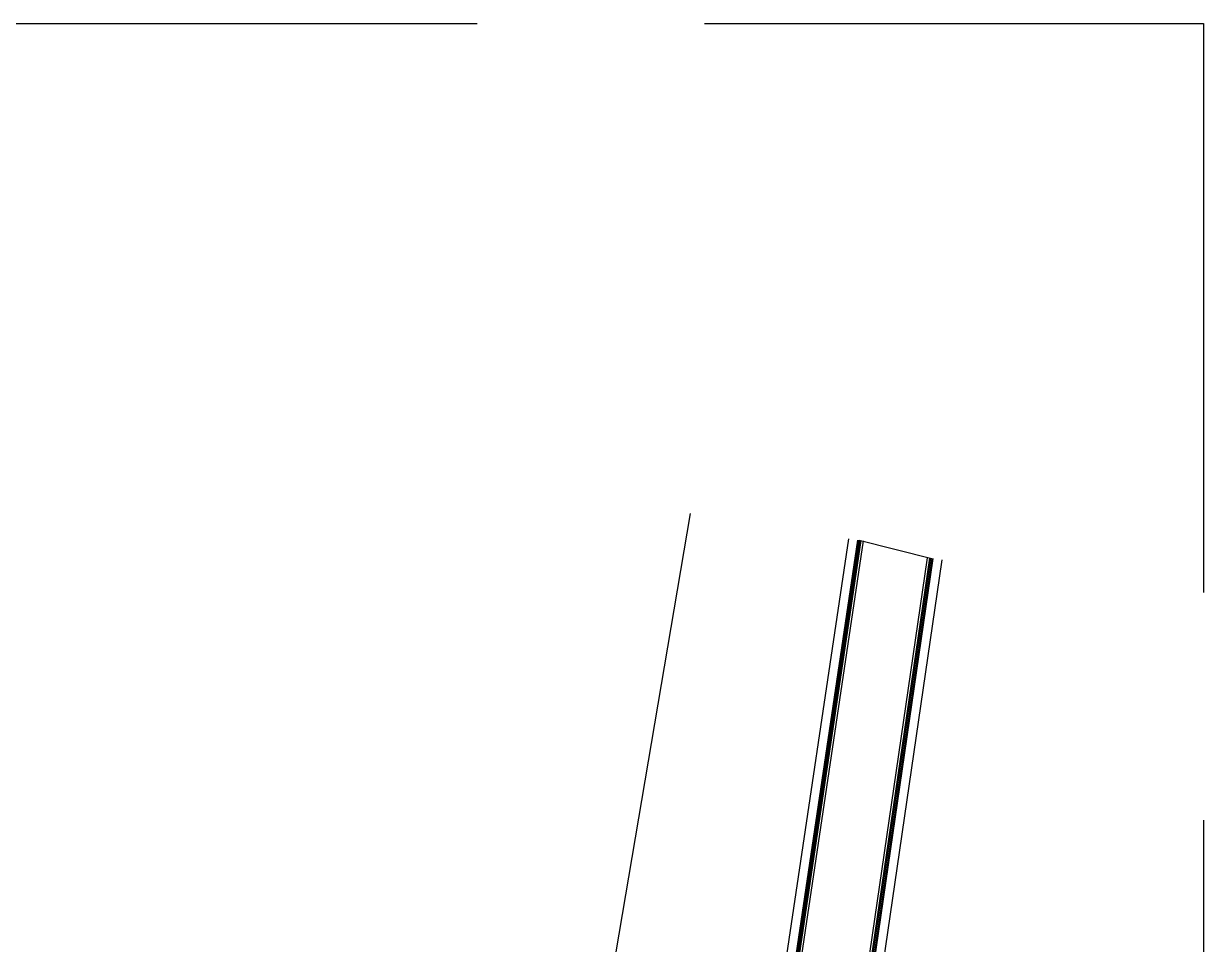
# Model space of a CAD drawing. Extents: x -936 to 12807311, y 101 to 1511157.
# Drawn here: x 12323562 to 12375430, y 1290725 to 1331189 of the extents above; entities that cross this region are included whole.
import ezdxf

# ---------------------------------------------------------------- set-up
doc = ezdxf.new("R2010")
doc.units = 0
doc.header["$LTSCALE"] = 1000
doc.header["$MEASUREMENT"] = 0
doc.linetypes.add('PX-GLAZ-F2$0$DASH', pattern=[0.35, 0.25, -0.1])
doc.layers.add('PX-GLAZ-F2$0$PX-GLAZ-F2$0$_EDO-GLASS-SECTION', color=130, linetype='Continuous', lineweight=30)
doc.layers.add('PX-GLAZ-F2$0$PX-GLAZ-F2$0$PX-GLAZ-F2$0$板边线', color=36, linetype='Continuous', lineweight=30)
for name, color, linetype in [('PX-GLAZ-F2$0$PX-GLAZ-F2$0$PX-GLAZ-F2$0$G-LINE2', 2, 'Continuous'), ('PX-GLAZ-F2$0$PX-GLAZ-F2$0$PX-GLAZ-F2$0$平台轮廓', 3, 'Continuous'), ('PX-GLAZ-F2$0$PX-GLAZ-F2$0$PX-GLAZ-F2$0$挑檐', 53, 'Continuous')]:
    doc.layers.add(name, color=color, linetype=linetype)

# ---------------------------------------------------------------- blocks, each defined once
blk = doc.blocks.new('PX-GLAZ-F2')
at = {"layer": 'Defpoints', "linetype": 'PX-GLAZ-F2$0$DASH', "ltscale": 100}
blk.add_lwpolyline([(12178500.2, 1331188.9), (12375430.2, 1331188.9), (12375430.2, 1129473), (12178500.2, 1129473)], close=True, dxfattribs=at)
at = {"layer": 'PX-GLAZ-F2$0$PX-GLAZ-F2$0$_EDO-GLASS-SECTION', "elevation": 41.4}
blk.add_lwpolyline([(12340357.2, 1235801.2), (12352887.6, 1309653.9)], dxfattribs=at)
at = {"layer": 'PX-GLAZ-F2$0$PX-GLAZ-F2$0$PX-GLAZ-F2$0$G-LINE2'}
for p, q in [((12356986.1, 1285936.2), (12360347.5, 1308481.3)), ((12357023.7, 1285915.7), (12360387.2, 1308475.9))]:
    blk.add_line(p, q, dxfattribs=at)
for points in [[(12354599.7, 1247939.3), (12354724.4, 1247918.3), (12363441.6, 1307691.6)], [(12354606.3, 1247978.7), (12354690.8, 1247964.5), (12363402, 1307697.4)]]:
    blk.add_lwpolyline(points, dxfattribs=at)
at = {"layer": 'PX-GLAZ-F2$0$PX-GLAZ-F2$0$PX-GLAZ-F2$0$平台轮廓'}
blk.add_line((12356512.3, 1286195.6), (12359847.1, 1308549.1), dxfattribs=at)
blk.add_lwpolyline([(12354630.6, 1247431.1), (12355151.1, 1247343.3), (12363941.3, 1307618.8)], dxfattribs=at)
at = {"layer": 'PX-GLAZ-F2$0$PX-GLAZ-F2$0$PX-GLAZ-F2$0$挑檐'}
for p, q in [((12356887.6, 1285990.2), (12360243.5, 1308495.4)), ((12357122.2, 1285861.7), (12360491.2, 1308461.8))]:
    blk.add_line(p, q, dxfattribs=at)
for points in [[(12354680.4, 1248619.9), (12363298.1, 1307712.6)], [(12354697.1, 1247825.5), (12354814.3, 1247805.7), (12363545.5, 1307676.5)]]:
    blk.add_lwpolyline(points, dxfattribs=at)
at = {"layer": 'PX-GLAZ-F2$0$PX-GLAZ-F2$0$PX-GLAZ-F2$0$板边线', "color": 30}
blk.add_lwpolyline([(12340818.6, 1240631.9, 0.0099037), (12341165.7, 1242689), (12343854.5, 1258625.7), (12344202.1, 1260686.2), (12344344.4, 1261529.6), (12348368.4, 1260850.7), (12347872.6, 1257911.9), (12353048, 1257224.1), (12356660.4, 1282021.1), (12354828.6, 1284165.2), (12356934.3, 1285964.3), (12360293, 1308488), (12363496, 1307683.7), (12354772.2, 1247863.5), (12351758.3, 1248372), (12347255.9, 1248730.7), (12343466.6, 1227024.9, -0.1481725)], format="xyb", dxfattribs=at)

msp = doc.modelspace()

# ---------------------------------------------------------------- block references
msp.add_blockref('PX-GLAZ-F2', (0, 0))

doc.saveas('drawing.dxf')
